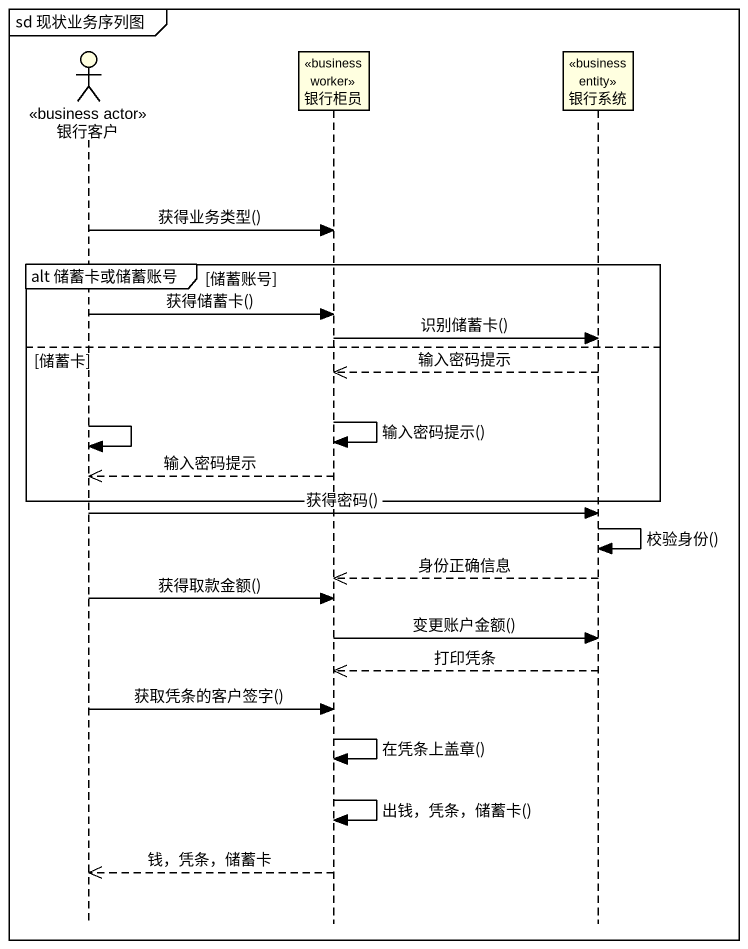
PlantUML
@startuml
mainframe sd 现状业务序列图
hide footbox
actor 银行客户 <<business actor>> #FFFFE0
participant 银行柜员 <<business worker>> #FFFFE0
participant 银行系统 <<business entity>> #FFFFE0

银行客户 -> 银行柜员 : 获得业务类型()
group alt 储蓄卡或储蓄账号 [储蓄账号]
  银行客户 -> 银行柜员 : 获得储蓄卡()
  银行柜员 -> 银行系统 : 识别储蓄卡()
else 储蓄卡
  银行系统 -->> 银行柜员 : 输入密码提示
  银行柜员 -> 银行柜员 : 输入密码提示()
  银行客户 -> 银行客户
  银行柜员 -->> 银行客户 : 输入密码提示
end
银行客户 -> 银行系统 : 获得密码()
银行系统 -> 银行系统 : 校验身份()
银行系统 -->> 银行柜员 : 身份正确信息
银行客户 -> 银行柜员 : 获得取款金额()
银行柜员 -> 银行系统 : 变更账户金额()
银行系统 -->> 银行柜员 : 打印凭条
银行客户 -> 银行柜员 : 获取凭条的客户签字()
银行柜员 -> 银行柜员 : 在凭条上盖章()
银行柜员 -> 银行柜员 : 出钱，凭条，储蓄卡()
银行柜员 -->> 银行客户 : 钱，凭条，储蓄卡
@enduml
